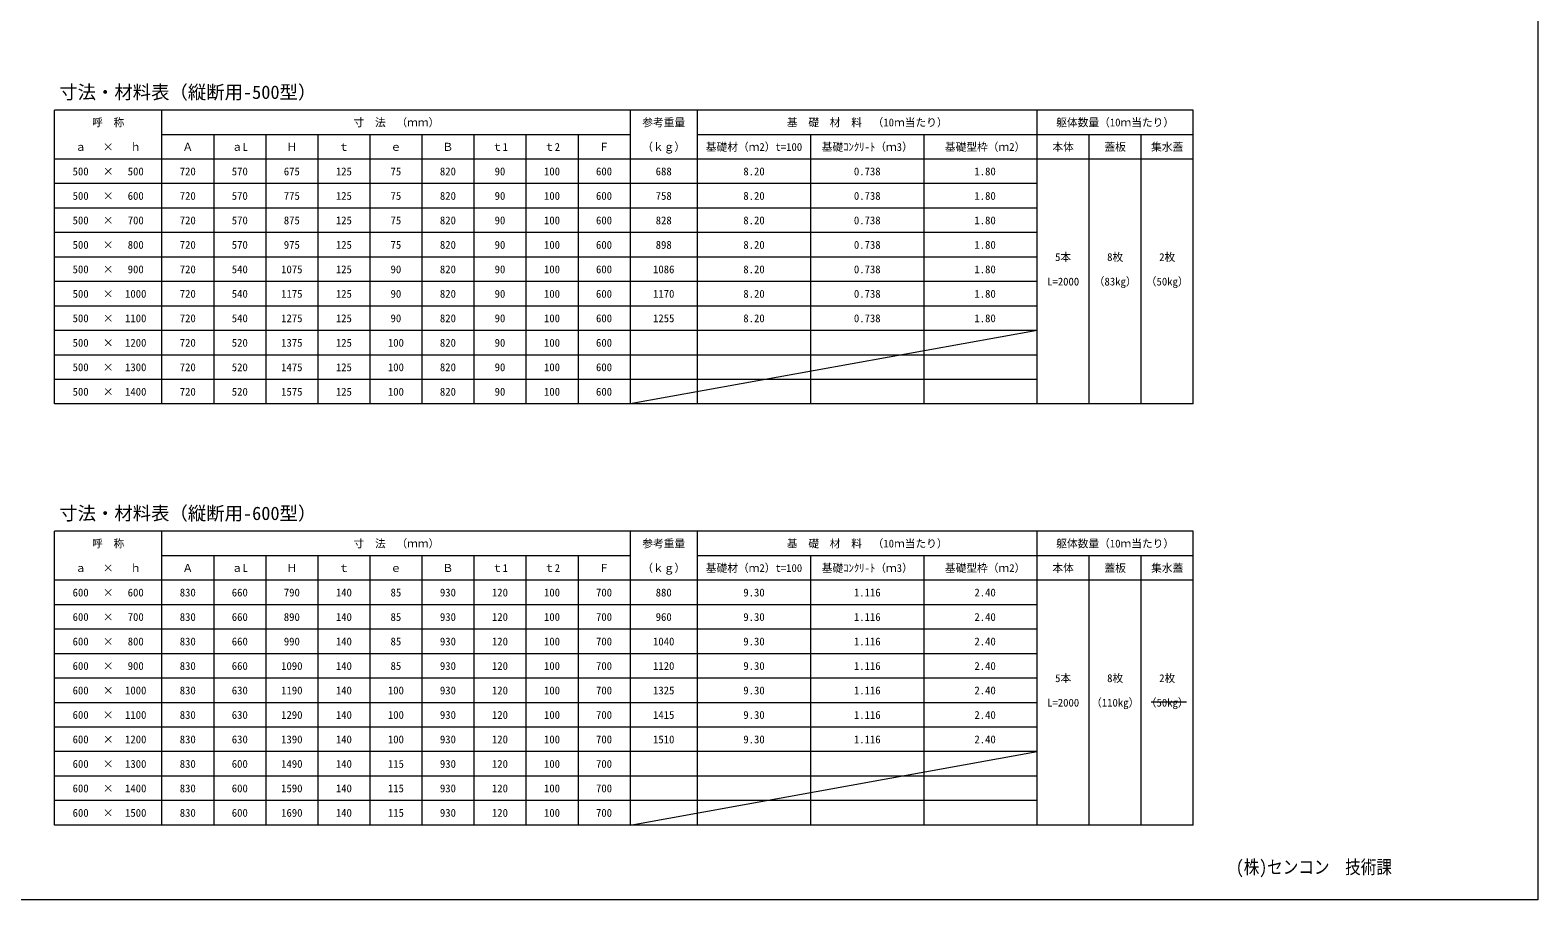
# Model space of a CAD drawing. Units: millimetres, scale not verified. Extents: x 2327 to 18312, y 1592 to 12960.
# Drawn here: x 8460 to 18312, y 1592 to 7276 of the extents above; entities that cross this region are included whole.
import ezdxf
from ezdxf.enums import TextEntityAlignment as Align

# ---------------------------------------------------------------- set-up
doc = ezdxf.new("R2010")
doc.units = ezdxf.units.MM
doc.header["$LTSCALE"] = 20
doc.layers.add('Layer1', color=4, linetype='Continuous', lineweight=18)
doc.styles.add('ＭＳ ゴシック-5.0-0.0', font='')
doc.styles.add('ＭＳ 明朝-5.0-0.0', font='')
doc.styles.get('ＭＳ ゴシック-5.0-0.0').set_extended_font_data('ＭＳ ゴシック-5.0-0.0')
doc.styles.get('ＭＳ 明朝-5.0-0.0').set_extended_font_data('ＭＳ 明朝-5.0-0.0')

msp = doc.modelspace()

# ---------------------------------------------------------------- linework, layer by layer
at = {"layer": 'Layer1'}
for p, q in [((18311.66, 12960.26), (18311.66, 1591.61)), ((8619.85, 4832.66), (8619.85, 6752.66)), ((16059.85, 6752.66), (8619.85, 6752.66)), ((9319.85, 4832.66), (9319.85, 6752.66)), ((12379.85, 6752.66), (12379.85, 4832.66)), ((12819.85, 4832.66), (12819.85, 6752.66)), ((15039.85, 4832.66), (15039.85, 6752.66)), ((16059.85, 4832.66), (16059.85, 6752.66)), ((12379.85, 6592.66), (9319.85, 6592.66)), ((9659.85, 6592.66), (9659.85, 4832.66)), ((9999.85, 6592.66), (9999.85, 4832.66)), ((10339.85, 6592.66), (10339.85, 4832.66)), ((10679.85, 6592.66), (10679.85, 4832.66)), ((11019.85, 6592.66), (11019.85, 4832.66)), ((11359.85, 6592.66), (11359.85, 4832.66)), ((11699.85, 6592.66), (11699.85, 4832.66)), ((12039.85, 6592.66), (12039.85, 4832.66)), ((16059.85, 6592.66), (12819.85, 6592.66)), ((13559.85, 6592.66), (13559.85, 4832.66)), ((14299.85, 6592.66), (14299.85, 4832.66)), ((15379.85, 4832.66), (15379.85, 6592.66)), ((15719.85, 4832.66), (15719.85, 6592.66)), ((16059.85, 6432.66), (8619.85, 6432.66)), ((15039.85, 6272.66), (8619.85, 6272.66)), ((15039.85, 6112.66), (8619.85, 6112.66)), ((15039.85, 5952.66), (8619.85, 5952.66)), ((15039.85, 5792.66), (8619.85, 5792.66)), ((15039.85, 5632.66), (8619.85, 5632.66)), ((15039.85, 5472.66), (8619.85, 5472.66)), ((15039.85, 5312.66), (8619.85, 5312.66)), ((15039.85, 5312.66), (12379.85, 4832.66)), ((15039.85, 5152.66), (8619.85, 5152.66)), ((15039.85, 4992.66), (8619.85, 4992.66)), ((16059.85, 4832.66), (8619.85, 4832.66)), ((8619.85, 2080.29), (8619.85, 4000.29)), ((16059.85, 4000.29), (8619.85, 4000.29)), ((9319.85, 2080.29), (9319.85, 4000.29)), ((12379.85, 4000.29), (12379.85, 2080.29)), ((12819.85, 2080.29), (12819.85, 4000.29)), ((15039.85, 2080.29), (15039.85, 4000.29)), ((16059.85, 2080.29), (16059.85, 4000.29)), ((12379.85, 3840.29), (9319.85, 3840.29)), ((9659.85, 3840.29), (9659.85, 2080.29)), ((9999.85, 3840.29), (9999.85, 2080.29)), ((10339.85, 3840.29), (10339.85, 2080.29)), ((10679.85, 3840.29), (10679.85, 2080.29)), ((11019.85, 3840.29), (11019.85, 2080.29)), ((11359.85, 3840.29), (11359.85, 2080.29)), ((11699.85, 3840.29), (11699.85, 2080.29)), ((12039.85, 3840.29), (12039.85, 2080.29)), ((16059.85, 3840.29), (12819.85, 3840.29)), ((13559.85, 3840.29), (13559.85, 2080.29)), ((14299.85, 3840.29), (14299.85, 2080.29)), ((15379.85, 2080.29), (15379.85, 3840.29)), ((15719.85, 2080.29), (15719.85, 3840.29)), ((16059.85, 3680.29), (8619.85, 3680.29)), ((15039.85, 3520.29), (8619.85, 3520.29)), ((15039.85, 3360.29), (8619.85, 3360.29)), ((15039.85, 3200.29), (8619.85, 3200.29)), ((15039.85, 3040.29), (8619.85, 3040.29)), ((15039.85, 2880.29), (8619.85, 2880.29)), ((15784.82, 2886.17), (16015.46, 2886.17)), ((15039.85, 2720.29), (8619.85, 2720.29)), ((15039.85, 2560.29), (8619.85, 2560.29)), ((12379.85, 2080.29), (15039.85, 2560.29)), ((15039.85, 2400.29), (8619.85, 2400.29)), ((15039.85, 2240.29), (8619.85, 2240.29)), ((16059.85, 2080.29), (8619.85, 2080.29)), ((18311.66, 1591.61), (2327.33, 1591.61))]:
    msp.add_line(p, q, dxfattribs=at)

# ---------------------------------------------------------------- texts
at = {"layer": 'Layer1', "color": 7, "style": 'ＭＳ ゴシック-5.0-0.0'}
for s, p in [('寸法・材料表（縦断用-500型）', (9490.08, 6914.41)), ('寸法・材料表（縦断用-600型）', (9490.08, 4162.04))]:
    msp.add_text(s, height=87.98, dxfattribs=at).set_placement(p, align=Align.TOP_CENTER)
for s, p in [('呼\u3000称', (8969.85, 6672.66)), ('寸\u3000法\u3000（ｍｍ）', (10853.33, 6672.66)), ('参考重量', (12599.85, 6672.66)), ('基\u3000礎\u3000材\u3000料\u3000（10ｍ当たり）', (13929.85, 6672.66)), ('躯体数量（10ｍ当たり）', (15549.85, 6672.66)), ('ａ', (8789.85, 6512.66)), ('×', (8969.85, 6512.66)), ('ｈ', (9149.85, 6512.66)), ('Ａ', (9489.85, 6512.66)), ('ａL', (9829.85, 6512.66)), ('Ｈ', (10169.85, 6512.66)), ('ｔ', (10509.85, 6512.66)), ('ｅ', (10849.85, 6512.66)), ('Ｂ', (11189.85, 6512.66)), ('ｔ1', (11529.85, 6512.66)), ('ｔ2', (11869.85, 6512.66)), ('Ｆ', (12209.85, 6512.66)), ('（ｋｇ）', (12599.85, 6512.66)), ('基礎材（ｍ2）t=100', (13189.85, 6512.66)), ('基礎ｺﾝｸﾘ-ﾄ（ｍ3）', (13929.85, 6512.66)), ('基礎型枠（ｍ2）', (14699.85, 6512.66)), ('本体', (15209.85, 6512.66)), ('蓋板', (15549.85, 6512.66)), ('集水蓋', (15889.85, 6512.66)), ('500', (8789.85, 6352.66)), ('×', (8969.85, 6352.66)), ('500', (9149.85, 6352.66)), ('720', (9489.85, 6352.66)), ('570', (9829.85, 6352.66)), ('675', (10169.85, 6352.66)), ('125', (10509.85, 6352.66)), ('75', (10849.85, 6352.66)), ('820', (11189.85, 6352.66)), ('90', (11529.85, 6352.66)), ('100', (11869.85, 6352.66)), ('600', (12209.85, 6352.66)), ('688', (12599.85, 6352.66)), ('8.20', (13189.85, 6352.66)), ('0.738', (13929.85, 6352.66)), ('1.80', (14699.85, 6352.66)), ('500', (8789.85, 6192.66)), ('×', (8969.85, 6192.66)), ('600', (9149.85, 6192.66)), ('720', (9489.85, 6192.66)), ('570', (9829.85, 6192.66)), ('775', (10169.85, 6192.66)), ('125', (10509.85, 6192.66)), ('75', (10849.85, 6192.66)), ('820', (11189.85, 6192.66)), ('90', (11529.85, 6192.66)), ('100', (11869.85, 6192.66)), ('600', (12209.85, 6192.66)), ('758', (12599.85, 6192.66)), ('8.20', (13189.85, 6192.66)), ('0.738', (13929.85, 6192.66)), ('1.80', (14699.85, 6192.66)), ('500', (8789.85, 6032.66)), ('×', (8969.85, 6032.66)), ('700', (9149.85, 6032.66)), ('720', (9489.85, 6032.66)), ('570', (9829.85, 6032.66)), ('875', (10169.85, 6032.66)), ('125', (10509.85, 6032.66)), ('75', (10849.85, 6032.66)), ('820', (11189.85, 6032.66)), ('90', (11529.85, 6032.66)), ('100', (11869.85, 6032.66)), ('600', (12209.85, 6032.66)), ('828', (12599.85, 6032.66)), ('8.20', (13189.85, 6032.66)), ('0.738', (13929.85, 6032.66)), ('1.80', (14699.85, 6032.66)), ('500', (8789.85, 5872.66)), ('×', (8969.85, 5872.66)), ('800', (9149.85, 5872.66)), ('720', (9489.85, 5872.66)), ('570', (9829.85, 5872.66)), ('975', (10169.85, 5872.66)), ('125', (10509.85, 5872.66)), ('75', (10849.85, 5872.66)), ('820', (11189.85, 5872.66)), ('90', (11529.85, 5872.66)), ('100', (11869.85, 5872.66)), ('600', (12209.85, 5872.66)), ('898', (12599.85, 5872.66)), ('8.20', (13189.85, 5872.66)), ('0.738', (13929.85, 5872.66)), ('1.80', (14699.85, 5872.66)), ('5本', (15209.85, 5792.66)), ('8枚', (15549.85, 5792.66)), ('2枚', (15889.85, 5792.66)), ('500', (8789.85, 5712.66)), ('×', (8969.85, 5712.66)), ('900', (9149.85, 5712.66)), ('720', (9489.85, 5712.66)), ('540', (9829.85, 5712.66)), ('1075', (10169.85, 5712.66)), ('125', (10509.85, 5712.66)), ('90', (10849.85, 5712.66)), ('820', (11189.85, 5712.66)), ('90', (11529.85, 5712.66)), ('100', (11869.85, 5712.66)), ('600', (12209.85, 5712.66)), ('1086', (12599.85, 5712.66)), ('8.20', (13189.85, 5712.66)), ('0.738', (13929.85, 5712.66)), ('1.80', (14699.85, 5712.66)), ('L=2000', (15209.85, 5632.66)), ('（83kg）', (15549.85, 5632.66)), ('（50kg）', (15889.85, 5632.66)), ('500', (8789.85, 5552.66)), ('×', (8969.85, 5552.66)), ('1000', (9149.85, 5552.66)), ('720', (9489.85, 5552.66)), ('540', (9829.85, 5552.66)), ('1175', (10169.85, 5552.66)), ('125', (10509.85, 5552.66)), ('90', (10849.85, 5552.66)), ('820', (11189.85, 5552.66)), ('90', (11529.85, 5552.66)), ('100', (11869.85, 5552.66)), ('600', (12209.85, 5552.66)), ('1170', (12599.85, 5552.66)), ('8.20', (13189.85, 5552.66)), ('0.738', (13929.85, 5552.66)), ('1.80', (14699.85, 5552.66)), ('500', (8789.85, 5392.66)), ('×', (8969.85, 5392.66)), ('1100', (9149.85, 5392.66)), ('720', (9489.85, 5392.66)), ('540', (9829.85, 5392.66)), ('1275', (10169.85, 5392.66)), ('125', (10509.85, 5392.66)), ('90', (10849.85, 5392.66)), ('820', (11189.85, 5392.66)), ('90', (11529.85, 5392.66)), ('100', (11869.85, 5392.66)), ('600', (12209.85, 5392.66)), ('1255', (12599.85, 5392.66)), ('8.20', (13189.85, 5392.66)), ('0.738', (13929.85, 5392.66)), ('1.80', (14699.85, 5392.66)), ('500', (8789.85, 5232.66)), ('×', (8969.85, 5232.66)), ('1200', (9149.85, 5232.66)), ('720', (9489.85, 5232.66)), ('520', (9829.85, 5232.66)), ('1375', (10169.85, 5232.66)), ('125', (10509.85, 5232.66)), ('100', (10849.85, 5232.66)), ('820', (11189.85, 5232.66)), ('90', (11529.85, 5232.66)), ('100', (11869.85, 5232.66)), ('600', (12209.85, 5232.66)), ('500', (8789.85, 5072.66)), ('×', (8969.85, 5072.66)), ('1300', (9149.85, 5072.66)), ('720', (9489.85, 5072.66)), ('520', (9829.85, 5072.66)), ('1475', (10169.85, 5072.66)), ('125', (10509.85, 5072.66)), ('100', (10849.85, 5072.66)), ('820', (11189.85, 5072.66)), ('90', (11529.85, 5072.66)), ('100', (11869.85, 5072.66)), ('600', (12209.85, 5072.66)), ('500', (8789.85, 4912.66)), ('×', (8969.85, 4912.66)), ('1400', (9149.85, 4912.66)), ('720', (9489.85, 4912.66)), ('520', (9829.85, 4912.66)), ('1575', (10169.85, 4912.66)), ('125', (10509.85, 4912.66)), ('100', (10849.85, 4912.66)), ('820', (11189.85, 4912.66)), ('90', (11529.85, 4912.66)), ('100', (11869.85, 4912.66)), ('600', (12209.85, 4912.66)), ('呼\u3000称', (8969.85, 3920.29)), ('寸\u3000法\u3000（ｍｍ）', (10853.33, 3920.29)), ('参考重量', (12599.85, 3920.29)), ('基\u3000礎\u3000材\u3000料\u3000（10ｍ当たり）', (13929.85, 3920.29)), ('躯体数量（10ｍ当たり）', (15549.85, 3920.29)), ('ａ', (8789.85, 3760.29)), ('×', (8969.85, 3760.29)), ('ｈ', (9149.85, 3760.29)), ('Ａ', (9489.85, 3760.29)), ('ａL', (9829.85, 3760.29)), ('Ｈ', (10169.85, 3760.29)), ('ｔ', (10509.85, 3760.29)), ('ｅ', (10849.85, 3760.29)), ('Ｂ', (11189.85, 3760.29)), ('ｔ1', (11529.85, 3760.29)), ('ｔ2', (11869.85, 3760.29)), ('Ｆ', (12209.85, 3760.29)), ('（ｋｇ）', (12599.85, 3760.29)), ('基礎材（ｍ2）t=100', (13189.85, 3760.29)), ('基礎ｺﾝｸﾘ-ﾄ（ｍ3）', (13929.85, 3760.29)), ('基礎型枠（ｍ2）', (14699.85, 3760.29)), ('本体', (15209.85, 3760.29)), ('蓋板', (15549.85, 3760.29)), ('集水蓋', (15889.85, 3760.29)), ('600', (8789.85, 3600.29)), ('×', (8969.85, 3600.29)), ('600', (9149.85, 3600.29)), ('830', (9489.85, 3600.29)), ('660', (9829.85, 3600.29)), ('790', (10169.85, 3600.29)), ('140', (10509.85, 3600.29)), ('85', (10849.85, 3600.29)), ('930', (11189.85, 3600.29)), ('120', (11529.85, 3600.29)), ('100', (11869.85, 3600.29)), ('700', (12209.85, 3600.29)), ('880', (12599.85, 3600.29)), ('9.30', (13189.85, 3600.29)), ('1.116', (13929.85, 3600.29)), ('2.40', (14699.85, 3600.29)), ('600', (8789.85, 3440.29)), ('×', (8969.85, 3440.29)), ('700', (9149.85, 3440.29)), ('830', (9489.85, 3440.29)), ('660', (9829.85, 3440.29)), ('890', (10169.85, 3440.29)), ('140', (10509.85, 3440.29)), ('85', (10849.85, 3440.29)), ('930', (11189.85, 3440.29)), ('120', (11529.85, 3440.29)), ('100', (11869.85, 3440.29)), ('700', (12209.85, 3440.29)), ('960', (12599.85, 3440.29)), ('9.30', (13189.85, 3440.29)), ('1.116', (13929.85, 3440.29)), ('2.40', (14699.85, 3440.29)), ('600', (8789.85, 3280.29)), ('×', (8969.85, 3280.29)), ('800', (9149.85, 3280.29)), ('830', (9489.85, 3280.29)), ('660', (9829.85, 3280.29)), ('990', (10169.85, 3280.29)), ('140', (10509.85, 3280.29)), ('85', (10849.85, 3280.29)), ('930', (11189.85, 3280.29)), ('120', (11529.85, 3280.29)), ('100', (11869.85, 3280.29)), ('700', (12209.85, 3280.29)), ('1040', (12599.85, 3280.29)), ('9.30', (13189.85, 3280.29)), ('1.116', (13929.85, 3280.29)), ('2.40', (14699.85, 3280.29)), ('600', (8789.85, 3120.29)), ('×', (8969.85, 3120.29)), ('900', (9149.85, 3120.29)), ('830', (9489.85, 3120.29)), ('660', (9829.85, 3120.29)), ('1090', (10169.85, 3120.29)), ('140', (10509.85, 3120.29)), ('85', (10849.85, 3120.29)), ('930', (11189.85, 3120.29)), ('120', (11529.85, 3120.29)), ('100', (11869.85, 3120.29)), ('700', (12209.85, 3120.29)), ('1120', (12599.85, 3120.29)), ('9.30', (13189.85, 3120.29)), ('1.116', (13929.85, 3120.29)), ('2.40', (14699.85, 3120.29)), ('5本', (15209.85, 3040.29)), ('8枚', (15549.85, 3040.29)), ('2枚', (15889.85, 3040.29)), ('600', (8789.85, 2960.29)), ('×', (8969.85, 2960.29)), ('1000', (9149.85, 2960.29)), ('830', (9489.85, 2960.29)), ('630', (9829.85, 2960.29)), ('1190', (10169.85, 2960.29)), ('140', (10509.85, 2960.29)), ('100', (10849.85, 2960.29)), ('930', (11189.85, 2960.29)), ('120', (11529.85, 2960.29)), ('100', (11869.85, 2960.29)), ('700', (12209.85, 2960.29)), ('1325', (12599.85, 2960.29)), ('9.30', (13189.85, 2960.29)), ('1.116', (13929.85, 2960.29)), ('2.40', (14699.85, 2960.29)), ('L=2000', (15209.85, 2880.29)), ('（110kg）', (15549.85, 2880.29)), ('（50kg）', (15889.85, 2880.29)), ('600', (8789.85, 2800.29)), ('×', (8969.85, 2800.29)), ('1100', (9149.85, 2800.29)), ('830', (9489.85, 2800.29)), ('630', (9829.85, 2800.29)), ('1290', (10169.85, 2800.29)), ('140', (10509.85, 2800.29)), ('100', (10849.85, 2800.29)), ('930', (11189.85, 2800.29)), ('120', (11529.85, 2800.29)), ('100', (11869.85, 2800.29)), ('700', (12209.85, 2800.29)), ('1415', (12599.85, 2800.29)), ('9.30', (13189.85, 2800.29)), ('1.116', (13929.85, 2800.29)), ('2.40', (14699.85, 2800.29)), ('600', (8789.85, 2640.29)), ('×', (8969.85, 2640.29)), ('1200', (9149.85, 2640.29)), ('830', (9489.85, 2640.29)), ('630', (9829.85, 2640.29)), ('1390', (10169.85, 2640.29)), ('140', (10509.85, 2640.29)), ('100', (10849.85, 2640.29)), ('930', (11189.85, 2640.29)), ('120', (11529.85, 2640.29)), ('100', (11869.85, 2640.29)), ('700', (12209.85, 2640.29)), ('1510', (12599.85, 2640.29)), ('9.30', (13189.85, 2640.29)), ('1.116', (13929.85, 2640.29)), ('2.40', (14699.85, 2640.29)), ('600', (8789.85, 2480.29)), ('×', (8969.85, 2480.29)), ('1300', (9149.85, 2480.29)), ('830', (9489.85, 2480.29)), ('600', (9829.85, 2480.29)), ('1490', (10169.85, 2480.29)), ('140', (10509.85, 2480.29)), ('115', (10849.85, 2480.29)), ('930', (11189.85, 2480.29)), ('120', (11529.85, 2480.29)), ('100', (11869.85, 2480.29)), ('700', (12209.85, 2480.29)), ('600', (8789.85, 2320.29)), ('×', (8969.85, 2320.29)), ('1400', (9149.85, 2320.29)), ('830', (9489.85, 2320.29)), ('600', (9829.85, 2320.29)), ('1590', (10169.85, 2320.29)), ('140', (10509.85, 2320.29)), ('115', (10849.85, 2320.29)), ('930', (11189.85, 2320.29)), ('120', (11529.85, 2320.29)), ('100', (11869.85, 2320.29)), ('700', (12209.85, 2320.29)), ('600', (8789.85, 2160.29)), ('×', (8969.85, 2160.29)), ('1500', (9149.85, 2160.29)), ('830', (9489.85, 2160.29)), ('600', (9829.85, 2160.29)), ('1690', (10169.85, 2160.29)), ('140', (10509.85, 2160.29)), ('115', (10849.85, 2160.29)), ('930', (11189.85, 2160.29)), ('120', (11529.85, 2160.29)), ('100', (11869.85, 2160.29)), ('700', (12209.85, 2160.29))]:
    msp.add_text(s, height=51.32, dxfattribs=at).set_placement(p, align=Align.MIDDLE_CENTER)
at = {"layer": 'Layer1', "color": 7, "style": 'ＭＳ 明朝-5.0-0.0', "width": 0.85}
msp.add_text('(株)センコン\u3000技術課\u3000', height=87.98, dxfattribs=at).set_placement((16338.88, 1806.07), align=Align.MIDDLE_LEFT)

doc.saveas('drawing.dxf')
